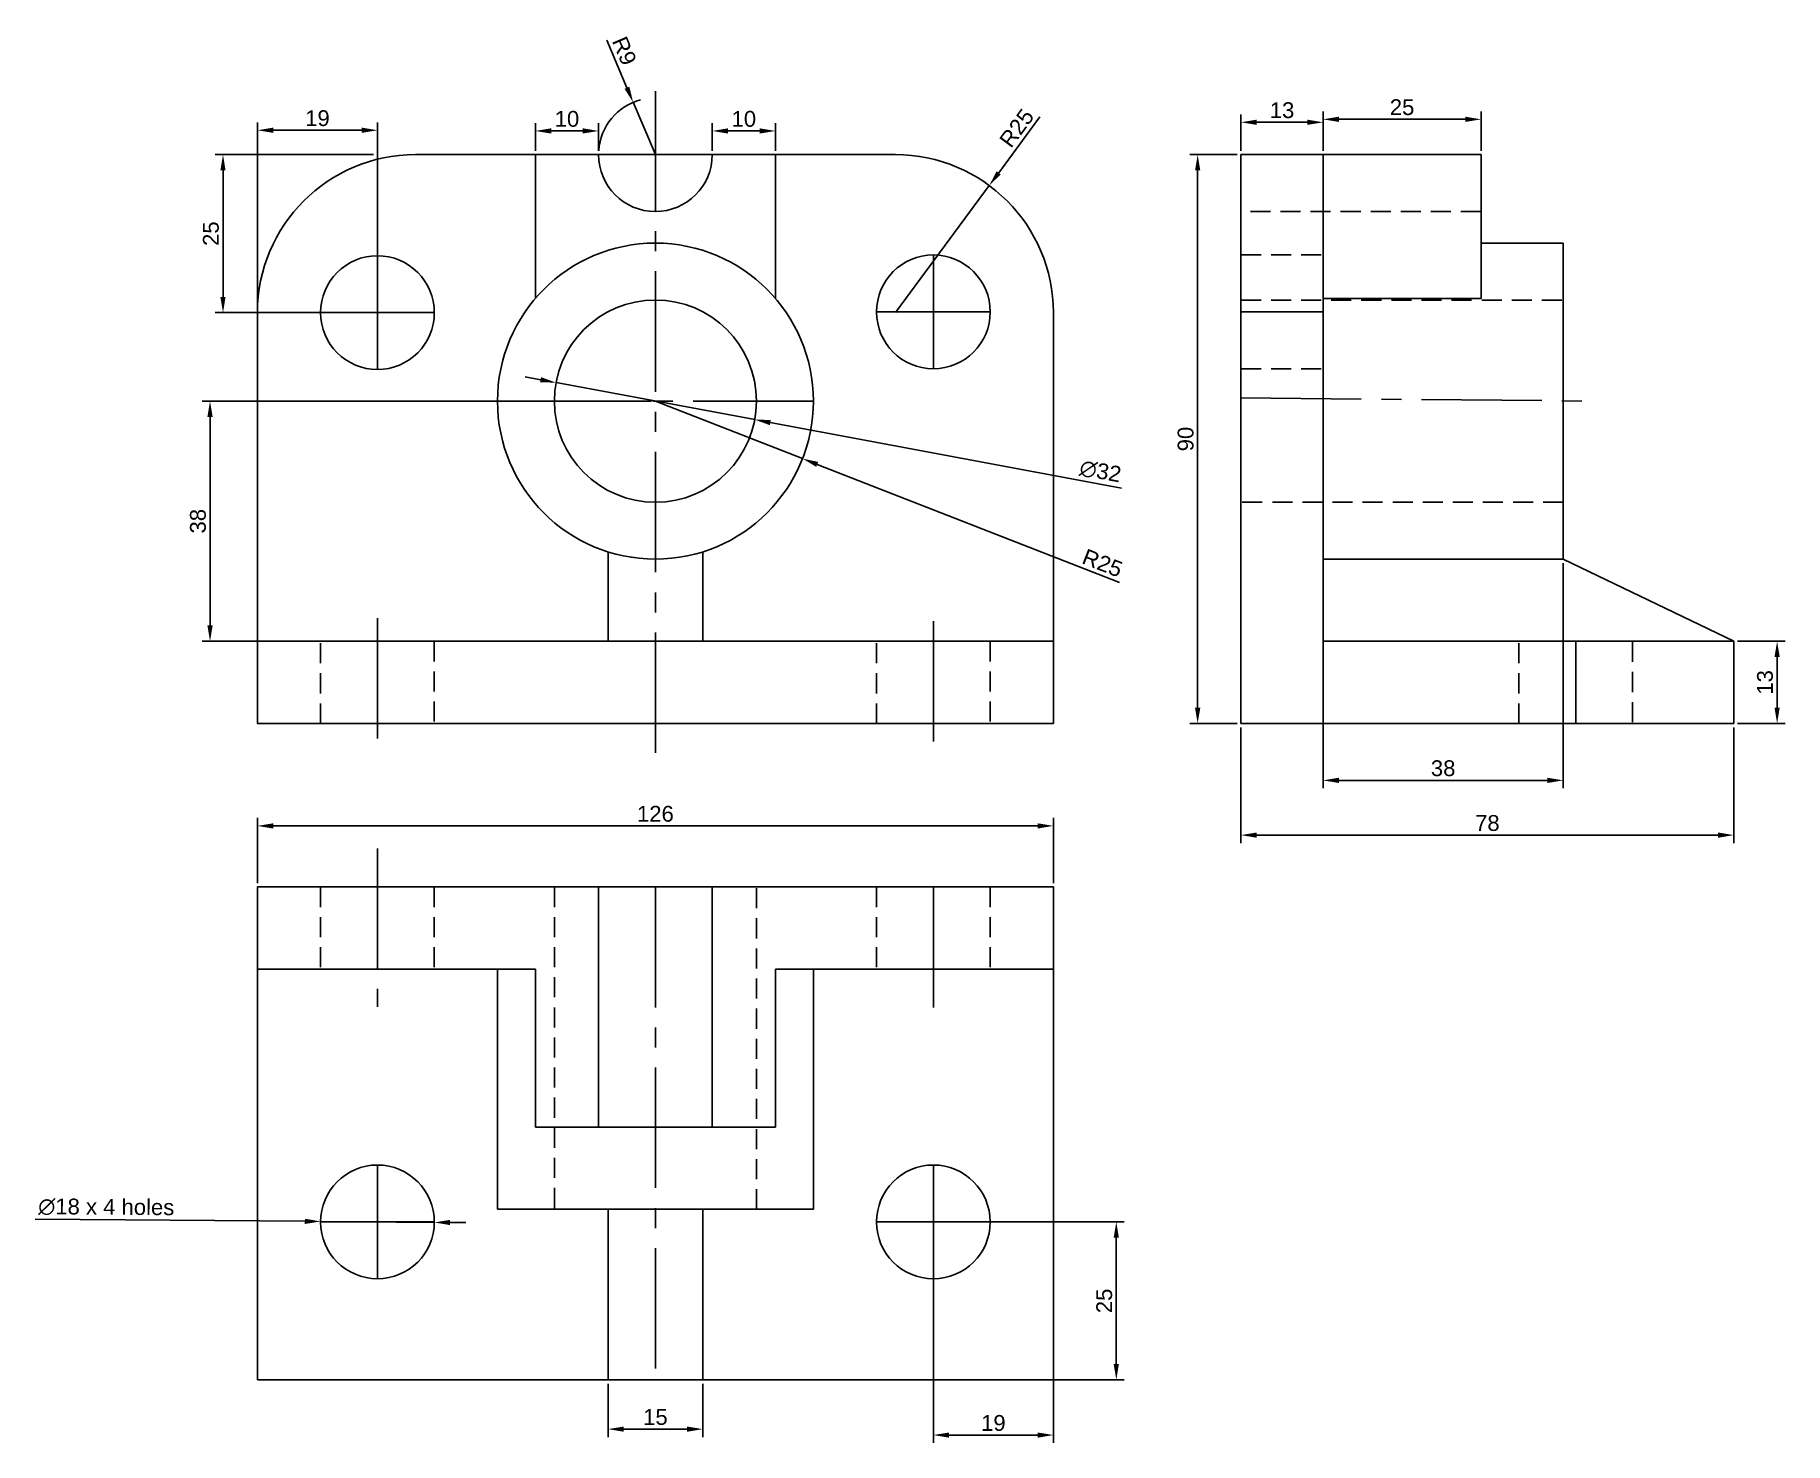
# Model space of a CAD drawing. Header units: millimetres. Extents: x 4973 to 5250, y 2606 to 2829.
import ezdxf

# ---------------------------------------------------------------- set-up
doc = ezdxf.new("R2010")
doc.units = ezdxf.units.MM
doc.linetypes.add('CENTER2', pattern=[28.575, 19.05, -3.175, 3.175, -3.175])
doc.linetypes.add('HIDDEN2', pattern=[4.7625, 3.175, -1.5875])
for name, color, linetype in [('Layer1', 4, 'CENTER2'), ('Layer2', 1, 'HIDDEN2'), ('Layer3', 2, 'Continuous')]:
    doc.layers.add(name, color=color, linetype=linetype)
doc.styles.get("Standard").update_dxf_attribs({"font": 'arial.ttf'})
doc.dimstyles.new('ISO-25', dxfattribs={"dimtxt": 2.5, "dimasz": 2.5, "dimexe": 1.25, "dimexo": 0.625, "dimtad": 1, "dimtxsty": 'Standard', "dimcen": 2.5, "dimadec": 0, "dimazin": 0, "dimtfac": 1, "dimtmove": 0, "dimatfit": 3, "dimfxl": 1, "dimarcsym": 0})

# ---------------------------------------------------------------- blocks, each defined once
blk = doc.blocks.new('*D1')
at = {"layer": 'Defpoints', "color": 0, "transparency": 16777216}
for p in [(5008.12, 2814.15), (5008.12, 2785.29), (5027.12, 2785.29)]:
    blk.add_point(p, dxfattribs=at)
at = {"layer": 'Layer3', "color": 0, "lineweight": -2, "transparency": 16777216}
for p, q in [((5008.12, 2785.92), (5008.12, 2815.4)), ((5027.12, 2785.92), (5027.12, 2815.4)), ((5024.62, 2814.15), (5010.62, 2814.15))]:
    blk.add_line(p, q, dxfattribs=at)
at = {"layer": 'Layer3', "color": 0, "transparency": 16777216}
for points in [[(5010.62, 2814.57), (5010.62, 2813.74), (5008.12, 2814.15)], [(5024.62, 2814.57), (5024.62, 2813.74), (5027.12, 2814.15)]]:
    blk.add_solid(points, dxfattribs=at)
at = {"layer": 'Layer3', "color": 0, "transparency": 16777216, "insert": (5017.62, 2816.05), "char_height": 2.5, "attachment_point": 5}
blk.add_mtext('19', dxfattribs=at)
blk = doc.blocks.new('*D2')
at = {"layer": 'Defpoints', "color": 0, "transparency": 16777216}
for p in [(5176.82, 2815.41), (5163.82, 2810.29), (5176.82, 2810.29)]:
    blk.add_point(p, dxfattribs=at)
at = {"layer": 'Layer3', "color": 0, "lineweight": -2, "transparency": 16777216}
for p, q in [((5163.82, 2810.92), (5163.82, 2816.66)), ((5166.32, 2815.41), (5174.32, 2815.41)), ((5176.82, 2810.92), (5176.82, 2816.66))]:
    blk.add_line(p, q, dxfattribs=at)
at = {"layer": 'Layer3', "color": 0, "transparency": 16777216}
for points in [[(5166.32, 2815.83), (5166.32, 2815), (5163.82, 2815.41)], [(5174.32, 2815.83), (5174.32, 2815), (5176.82, 2815.41)]]:
    blk.add_solid(points, dxfattribs=at)
at = {"layer": 'Layer3', "color": 0, "transparency": 16777216, "insert": (5170.32, 2817.31), "char_height": 2.5, "attachment_point": 5}
blk.add_mtext('13', dxfattribs=at)
blk = doc.blocks.new('*D3')
at = {"layer": 'Defpoints', "color": 0, "transparency": 16777216}
for p in [(5163.82, 2720.29), (5241.82, 2720.29), (5241.82, 2702.62)]:
    blk.add_point(p, dxfattribs=at)
at = {"layer": 'Layer3', "color": 0, "lineweight": -2, "transparency": 16777216}
for p, q in [((5163.82, 2719.67), (5163.82, 2701.37)), ((5241.82, 2719.67), (5241.82, 2701.37)), ((5166.32, 2702.62), (5239.32, 2702.62))]:
    blk.add_line(p, q, dxfattribs=at)
at = {"layer": 'Layer3', "color": 0, "transparency": 16777216}
for points in [[(5166.32, 2703.04), (5166.32, 2702.2), (5163.82, 2702.62)], [(5239.32, 2703.04), (5239.32, 2702.2), (5241.82, 2702.62)]]:
    blk.add_solid(points, dxfattribs=at)
at = {"layer": 'Layer3', "color": 0, "transparency": 16777216, "insert": (5202.82, 2704.52), "char_height": 2.5, "attachment_point": 5}
blk.add_mtext('78', dxfattribs=at)
blk = doc.blocks.new('*D4')
at = {"layer": 'Defpoints', "color": 0, "transparency": 16777216}
for p in [(5071.12, 2771.29), (5000.62, 2733.29), (5071.12, 2733.29)]:
    blk.add_point(p, dxfattribs=at)
at = {"layer": 'Layer3', "color": 0, "lineweight": -2, "transparency": 16777216}
for p, q in [((5070.5, 2771.29), (4999.37, 2771.29)), ((5000.62, 2768.79), (5000.62, 2735.79)), ((5070.5, 2733.29), (4999.37, 2733.29))]:
    blk.add_line(p, q, dxfattribs=at)
at = {"layer": 'Layer3', "color": 0, "transparency": 16777216}
for points in [[(5000.2, 2768.79), (5001.03, 2768.79), (5000.62, 2771.29)], [(5000.2, 2735.79), (5001.03, 2735.79), (5000.62, 2733.29)]]:
    blk.add_solid(points, dxfattribs=at)
at = {"layer": 'Layer3', "color": 0, "transparency": 16777216, "insert": (4998.71, 2752.29), "char_height": 2.5, "attachment_point": 5, "rotation": 90}
blk.add_mtext('38', dxfattribs=at)
blk = doc.blocks.new('*D5')
at = {"layer": 'Defpoints', "color": 0, "transparency": 16777216}
for p in [(5156.96, 2810.29), (5163.82, 2810.29), (5163.82, 2720.29)]:
    blk.add_point(p, dxfattribs=at)
at = {"layer": 'Layer3', "color": 0, "lineweight": -2, "transparency": 16777216}
for p, q in [((5163.19, 2810.29), (5155.71, 2810.29)), ((5156.96, 2722.79), (5156.96, 2807.79)), ((5163.19, 2720.29), (5155.71, 2720.29))]:
    blk.add_line(p, q, dxfattribs=at)
at = {"layer": 'Layer3', "color": 0, "transparency": 16777216}
for points in [[(5156.54, 2807.79), (5157.38, 2807.79), (5156.96, 2810.29)], [(5156.54, 2722.79), (5157.38, 2722.79), (5156.96, 2720.29)]]:
    blk.add_solid(points, dxfattribs=at)
at = {"layer": 'Layer3', "color": 0, "transparency": 16777216, "insert": (5155.06, 2765.29), "char_height": 2.5, "attachment_point": 5, "rotation": 90}
blk.add_mtext('90', dxfattribs=at)
blk = doc.blocks.new('*D6')
at = {"layer": 'Defpoints', "color": 0, "transparency": 16777216}
for p in [(5027.12, 2810.29), (5002.67, 2785.29), (5027.12, 2785.29)]:
    blk.add_point(p, dxfattribs=at)
at = {"layer": 'Layer3', "color": 0, "lineweight": -2, "transparency": 16777216}
for p, q in [((5026.5, 2810.29), (5001.42, 2810.29)), ((5002.67, 2807.79), (5002.67, 2787.79)), ((5026.5, 2785.29), (5001.42, 2785.29))]:
    blk.add_line(p, q, dxfattribs=at)
at = {"layer": 'Layer3', "color": 0, "transparency": 16777216}
for points in [[(5002.25, 2807.79), (5003.08, 2807.79), (5002.67, 2810.29)], [(5002.25, 2787.79), (5003.08, 2787.79), (5002.67, 2785.29)]]:
    blk.add_solid(points, dxfattribs=at)
at = {"layer": 'Layer3', "color": 0, "transparency": 16777216, "insert": (5000.76, 2797.79), "char_height": 2.5, "attachment_point": 5, "rotation": 90}
blk.add_mtext('25', dxfattribs=at)
blk = doc.blocks.new('*D7')
at = {"layer": 'Defpoints', "color": 0, "transparency": 16777216}
for p in [(5062.12, 2814.04), (5052.12, 2810.29), (5062.12, 2810.29)]:
    blk.add_point(p, dxfattribs=at)
at = {"layer": 'Layer3', "color": 0, "lineweight": -2, "transparency": 16777216}
for p, q in [((5052.12, 2810.92), (5052.12, 2815.29)), ((5062.12, 2810.92), (5062.12, 2815.29)), ((5054.62, 2814.04), (5059.62, 2814.04))]:
    blk.add_line(p, q, dxfattribs=at)
at = {"layer": 'Layer3', "color": 0, "transparency": 16777216}
for points in [[(5054.62, 2814.46), (5054.62, 2813.63), (5052.12, 2814.04)], [(5059.62, 2814.46), (5059.62, 2813.63), (5062.12, 2814.04)]]:
    blk.add_solid(points, dxfattribs=at)
at = {"layer": 'Layer3', "color": 0, "transparency": 16777216, "insert": (5057.12, 2815.94), "char_height": 2.5, "attachment_point": 5}
blk.add_mtext('10', dxfattribs=at)
blk = doc.blocks.new('*D8')
at = {"layer": 'Defpoints', "color": 0, "transparency": 16777216}
for p in [(5090.12, 2814.04), (5080.12, 2810.29), (5090.12, 2810.29)]:
    blk.add_point(p, dxfattribs=at)
at = {"layer": 'Layer3', "color": 0, "lineweight": -2, "transparency": 16777216}
for p, q in [((5080.12, 2810.92), (5080.12, 2815.29)), ((5090.12, 2810.92), (5090.12, 2815.29)), ((5082.62, 2814.04), (5087.62, 2814.04))]:
    blk.add_line(p, q, dxfattribs=at)
at = {"layer": 'Layer3', "color": 0, "transparency": 16777216}
for points in [[(5082.62, 2814.46), (5082.62, 2813.63), (5080.12, 2814.04)], [(5087.62, 2814.46), (5087.62, 2813.63), (5090.12, 2814.04)]]:
    blk.add_solid(points, dxfattribs=at)
at = {"layer": 'Layer3', "color": 0, "transparency": 16777216, "insert": (5085.12, 2815.94), "char_height": 2.5, "attachment_point": 5}
blk.add_mtext('10', dxfattribs=at)
blk = doc.blocks.new('*D9')
at = {"layer": 'Defpoints', "color": 0, "transparency": 16777216}
for p in [(5123.97, 2805.4), (5109.12, 2785.29)]:
    blk.add_point(p, dxfattribs=at)
at = {"layer": 'Layer3', "color": 0, "lineweight": -2, "transparency": 16777216}
for p, q in [((5132, 2816.28), (5125.46, 2807.41)), ((5109.12, 2785.29), (5123.97, 2805.4))]:
    blk.add_line(p, q, dxfattribs=at)
at = {"layer": 'Layer3', "color": 0, "transparency": 16777216}
blk.add_solid([(5125.12, 2807.66), (5125.79, 2807.17), (5123.97, 2805.4)], dxfattribs=at)
at = {"layer": 'Layer3', "color": 0, "transparency": 16777216, "insert": (5128.32, 2814.49), "char_height": 2.5, "attachment_point": 5, "rotation": 53.5563}
blk.add_mtext('R25', dxfattribs=at)
blk = doc.blocks.new('*D10')
at = {"layer": 'Defpoints', "color": 0, "transparency": 16777216}
for p in [(5067.6, 2818.57), (5071.12, 2810.29)]:
    blk.add_point(p, dxfattribs=at)
at = {"layer": 'Layer3', "color": 0, "lineweight": -2, "transparency": 16777216}
for p, q in [((5063.41, 2828.4), (5066.62, 2820.87)), ((5071.12, 2810.29), (5067.6, 2818.57))]:
    blk.add_line(p, q, dxfattribs=at)
blk.add_arc((5071.12, 2810.29), 9, 105.1112, 176.0211, dxfattribs=at)
at = {"layer": 'Layer3', "color": 0, "transparency": 16777216}
blk.add_solid([(5067, 2821.04), (5066.23, 2820.71), (5067.6, 2818.57)], dxfattribs=at)
at = {"layer": 'Layer3', "color": 0, "transparency": 16777216, "insert": (5066.2, 2826.71), "char_height": 2.5, "attachment_point": 5, "rotation": 293.069}
blk.add_mtext('R9', dxfattribs=at)
blk = doc.blocks.new('*D11')
at = {"layer": 'Defpoints', "color": 0, "transparency": 16777216}
for p in [(5071.12, 2771.29), (5094.41, 2762.19)]:
    blk.add_point(p, dxfattribs=at)
at = {"layer": 'Layer3', "color": 0, "lineweight": -2, "transparency": 16777216}
for p, q in [((5071.12, 2771.29), (5094.41, 2762.19)), ((5144.57, 2742.57), (5096.73, 2761.28))]:
    blk.add_line(p, q, dxfattribs=at)
at = {"layer": 'Layer3', "color": 0, "transparency": 16777216}
blk.add_solid([(5096.89, 2761.67), (5096.58, 2760.89), (5094.41, 2762.19)], dxfattribs=at)
at = {"layer": 'Layer3', "color": 0, "transparency": 16777216, "insert": (5141.89, 2745.66), "char_height": 2.5, "attachment_point": 5, "rotation": 338.6457}
blk.add_mtext('R25', dxfattribs=at)
blk = doc.blocks.new('*D12')
at = {"layer": 'Defpoints', "color": 0, "transparency": 16777216}
for p in [(5055.39, 2774.22), (5086.85, 2768.36)]:
    blk.add_point(p, dxfattribs=at)
at = {"layer": 'Layer3', "color": 0, "lineweight": -2, "transparency": 16777216}
for p, q in [((5052.94, 2774.68), (5050.48, 2775.14)), ((5055.39, 2774.22), (5086.85, 2768.36)), ((5144.9, 2757.54), (5089.31, 2767.9))]:
    blk.add_line(p, q, dxfattribs=at)
at = {"layer": 'Layer3', "color": 0, "transparency": 16777216}
for points in [[(5053.01, 2775.09), (5052.86, 2774.27), (5055.39, 2774.22)], [(5089.39, 2768.31), (5089.23, 2767.49), (5086.85, 2768.36)]]:
    blk.add_solid(points, dxfattribs=at)
at = {"layer": 'Layer3', "color": 0, "transparency": 16777216, "insert": (5141.56, 2760.17), "char_height": 2.5, "attachment_point": 5, "rotation": 349.4406}
blk.add_mtext('∅32', dxfattribs=at)
blk = doc.blocks.new('*D13')
at = {"layer": 'Defpoints', "color": 0, "transparency": 16777216}
for p in [(5201.82, 2815.88), (5176.82, 2810.29), (5201.82, 2810.29)]:
    blk.add_point(p, dxfattribs=at)
at = {"layer": 'Layer3', "color": 0, "lineweight": -2, "transparency": 16777216}
for p, q in [((5176.82, 2810.92), (5176.82, 2817.13)), ((5179.32, 2815.88), (5199.32, 2815.88)), ((5201.82, 2810.92), (5201.82, 2817.13))]:
    blk.add_line(p, q, dxfattribs=at)
at = {"layer": 'Layer3', "color": 0, "transparency": 16777216}
for points in [[(5179.32, 2816.3), (5179.32, 2815.47), (5176.82, 2815.88)], [(5199.32, 2816.3), (5199.32, 2815.47), (5201.82, 2815.88)]]:
    blk.add_solid(points, dxfattribs=at)
at = {"layer": 'Layer3', "color": 0, "transparency": 16777216, "insert": (5189.32, 2817.79), "char_height": 2.5, "attachment_point": 5}
blk.add_mtext('25', dxfattribs=at)
blk = doc.blocks.new('*D14')
at = {"layer": 'Defpoints', "color": 0, "transparency": 16777216}
for p in [(5176.82, 2746.29), (5214.82, 2746.29), (5214.82, 2711.28)]:
    blk.add_point(p, dxfattribs=at)
at = {"layer": 'Layer3', "color": 0, "lineweight": -2, "transparency": 16777216}
for p, q in [((5176.82, 2745.67), (5176.82, 2710.03)), ((5214.82, 2745.67), (5214.82, 2710.03)), ((5179.32, 2711.28), (5212.32, 2711.28))]:
    blk.add_line(p, q, dxfattribs=at)
at = {"layer": 'Layer3', "color": 0, "transparency": 16777216}
for points in [[(5179.32, 2711.7), (5179.32, 2710.87), (5176.82, 2711.28)], [(5212.32, 2711.7), (5212.32, 2710.87), (5214.82, 2711.28)]]:
    blk.add_solid(points, dxfattribs=at)
at = {"layer": 'Layer3', "color": 0, "transparency": 16777216, "insert": (5195.82, 2713.19), "char_height": 2.5, "attachment_point": 5}
blk.add_mtext('38', dxfattribs=at)
blk = doc.blocks.new('*D15')
at = {"layer": 'Defpoints', "color": 0, "transparency": 16777216}
for p in [(5241.82, 2733.29), (5241.82, 2720.29), (5248.69, 2720.29)]:
    blk.add_point(p, dxfattribs=at)
at = {"layer": 'Layer3', "color": 0, "lineweight": -2, "transparency": 16777216}
for p, q in [((5242.44, 2733.29), (5249.94, 2733.29)), ((5248.69, 2730.79), (5248.69, 2722.79)), ((5242.44, 2720.29), (5249.94, 2720.29))]:
    blk.add_line(p, q, dxfattribs=at)
at = {"layer": 'Layer3', "color": 0, "transparency": 16777216}
for points in [[(5248.27, 2730.79), (5249.1, 2730.79), (5248.69, 2733.29)], [(5248.27, 2722.79), (5249.1, 2722.79), (5248.69, 2720.29)]]:
    blk.add_solid(points, dxfattribs=at)
at = {"layer": 'Layer3', "color": 0, "transparency": 16777216, "insert": (5246.78, 2726.79), "char_height": 2.5, "attachment_point": 5, "rotation": 90}
blk.add_mtext('13', dxfattribs=at)
blk = doc.blocks.new('*D16')
at = {"layer": 'Defpoints', "color": 0, "transparency": 16777216}
for p in [(5063.62, 2616.42), (5078.62, 2616.42), (5078.62, 2608.63)]:
    blk.add_point(p, dxfattribs=at)
at = {"layer": 'Layer3', "color": 0, "lineweight": -2, "transparency": 16777216}
for p, q in [((5063.62, 2615.79), (5063.62, 2607.38)), ((5078.62, 2615.79), (5078.62, 2607.38)), ((5066.12, 2608.63), (5076.12, 2608.63))]:
    blk.add_line(p, q, dxfattribs=at)
at = {"layer": 'Layer3', "color": 0, "transparency": 16777216}
for points in [[(5066.12, 2609.04), (5066.12, 2608.21), (5063.62, 2608.63)], [(5076.12, 2609.04), (5076.12, 2608.21), (5078.62, 2608.63)]]:
    blk.add_solid(points, dxfattribs=at)
at = {"layer": 'Layer3', "color": 0, "transparency": 16777216, "insert": (5071.12, 2610.53), "char_height": 2.5, "attachment_point": 5}
blk.add_mtext('15', dxfattribs=at)
blk = doc.blocks.new('*D18')
at = {"layer": 'Defpoints', "color": 0, "transparency": 16777216}
for p in [(5115.12, 2641.42), (5134.12, 2641.42), (5134.12, 2607.69)]:
    blk.add_point(p, dxfattribs=at)
at = {"layer": 'Layer3', "color": 0, "lineweight": -2, "transparency": 16777216}
for p, q in [((5115.12, 2640.79), (5115.12, 2606.44)), ((5134.12, 2640.79), (5134.12, 2606.44)), ((5117.62, 2607.69), (5131.62, 2607.69))]:
    blk.add_line(p, q, dxfattribs=at)
at = {"layer": 'Layer3', "color": 0, "transparency": 16777216}
for points in [[(5117.62, 2608.1), (5117.62, 2607.27), (5115.12, 2607.69)], [(5131.62, 2608.1), (5131.62, 2607.27), (5134.12, 2607.69)]]:
    blk.add_solid(points, dxfattribs=at)
at = {"layer": 'Layer3', "color": 0, "transparency": 16777216, "insert": (5124.62, 2609.59), "char_height": 2.5, "attachment_point": 5}
blk.add_mtext('19', dxfattribs=at)
blk = doc.blocks.new('*D19')
at = {"layer": 'Defpoints', "color": 0, "transparency": 16777216}
for p in [(5115.12, 2641.42), (5115.12, 2616.42), (5144.08, 2616.42)]:
    blk.add_point(p, dxfattribs=at)
at = {"layer": 'Layer3', "color": 0, "lineweight": -2, "transparency": 16777216}
for p, q in [((5115.75, 2641.42), (5145.33, 2641.42)), ((5144.08, 2638.92), (5144.08, 2618.92)), ((5115.75, 2616.42), (5145.33, 2616.42))]:
    blk.add_line(p, q, dxfattribs=at)
at = {"layer": 'Layer3', "color": 0, "transparency": 16777216}
for points in [[(5143.66, 2638.92), (5144.49, 2638.92), (5144.08, 2641.42)], [(5143.66, 2618.92), (5144.49, 2618.92), (5144.08, 2616.42)]]:
    blk.add_solid(points, dxfattribs=at)
at = {"layer": 'Layer3', "color": 0, "transparency": 16777216, "insert": (5142.18, 2628.92), "char_height": 2.5, "attachment_point": 5, "rotation": 90}
blk.add_mtext('25', dxfattribs=at)
blk = doc.blocks.new('*D20')
at = {"layer": 'Defpoints', "color": 0, "transparency": 16777216}
for p in [(5134.12, 2704.08), (5008.12, 2694.42), (5134.12, 2694.42)]:
    blk.add_point(p, dxfattribs=at)
at = {"layer": 'Layer3', "color": 0, "lineweight": -2, "transparency": 16777216}
for p, q in [((5008.12, 2695.04), (5008.12, 2705.33)), ((5010.62, 2704.08), (5131.62, 2704.08)), ((5134.12, 2695.04), (5134.12, 2705.33))]:
    blk.add_line(p, q, dxfattribs=at)
at = {"layer": 'Layer3', "color": 0, "transparency": 16777216}
for points in [[(5010.62, 2704.49), (5010.62, 2703.66), (5008.12, 2704.08)], [(5131.62, 2704.49), (5131.62, 2703.66), (5134.12, 2704.08)]]:
    blk.add_solid(points, dxfattribs=at)
at = {"layer": 'Layer3', "color": 0, "transparency": 16777216, "insert": (5071.12, 2705.98), "char_height": 2.5, "attachment_point": 5}
blk.add_mtext('126', dxfattribs=at)
blk = doc.blocks.new('*D21')
at = {"layer": 'Defpoints', "color": 0, "transparency": 16777216}
for p in [(5018.12, 2641.49), (5036.12, 2641.34)]:
    blk.add_point(p, dxfattribs=at)
at = {"layer": 'Layer3', "color": 0, "lineweight": -2, "transparency": 16777216}
for p, q in [((4972.91, 2641.85), (5015.62, 2641.51)), ((5036.12, 2641.34), (5018.12, 2641.49)), ((5038.62, 2641.32), (5041.12, 2641.3))]:
    blk.add_line(p, q, dxfattribs=at)
at = {"layer": 'Layer3', "color": 0, "transparency": 16777216}
for points in [[(5015.63, 2641.92), (5015.62, 2641.09), (5018.12, 2641.49)], [(5038.63, 2641.74), (5038.62, 2640.91), (5036.12, 2641.34)]]:
    blk.add_solid(points, dxfattribs=at)
at = {"layer": 'Layer3', "color": 0, "transparency": 16777216, "insert": (4984.19, 2643.73), "char_height": 2.5, "attachment_point": 5, "rotation": 359.5393}
blk.add_mtext('∅18 x 4 holes', dxfattribs=at)

msp = doc.modelspace()

# ---------------------------------------------------------------- linework, layer by layer
for p, q in [((5052.122, 2810.292), (5033.122, 2810.292)), ((5062.122, 2810.292), (5052.122, 2810.292)), ((5052.122, 2810.292), (5052.122, 2787.54)), ((5080.122, 2810.292), (5090.122, 2810.292)), ((5090.122, 2810.292), (5090.122, 2787.54)), ((5109.122, 2810.292), (5090.122, 2810.292)), ((5163.819, 2733.292), (5163.819, 2810.292)), ((5163.819, 2810.292), (5176.819, 2810.292)), ((5176.819, 2810.292), (5176.819, 2733.292)), ((5176.819, 2810.292), (5201.819, 2810.292)), ((5201.819, 2810.292), (5201.819, 2787.54)), ((5214.819, 2796.292), (5201.819, 2796.292)), ((5214.819, 2771.292), (5214.819, 2796.292)), ((5201.819, 2787.54), (5176.819, 2787.54)), ((5008.122, 2733.292), (5008.122, 2785.292)), ((5134.122, 2733.292), (5134.122, 2785.292)), ((5214.819, 2746.292), (5214.819, 2771.292)), ((5063.622, 2746.292), (5063.622, 2747.443)), ((5063.622, 2733.292), (5063.622, 2746.292)), ((5078.622, 2747.443), (5078.622, 2733.292)), ((5176.819, 2746.292), (5214.819, 2746.292)), ((5214.819, 2746.292), (5241.819, 2733.292)), ((5071.122, 2733.292), (5063.622, 2733.292)), ((5008.122, 2694.416), (5008.122, 2616.416)), ((5062.122, 2656.416), (5062.122, 2694.416)), ((5080.122, 2656.416), (5080.122, 2694.416)), ((5052.122, 2681.416), (5046.122, 2681.416)), ((5046.122, 2681.416), (5046.122, 2643.416)), ((5052.122, 2681.416), (5052.122, 2656.416)), ((5090.122, 2656.416), (5090.122, 2681.416)), ((5096.122, 2643.416), (5096.122, 2681.416)), ((5134.122, 2616.416), (5134.122, 2681.416)), ((5052.122, 2656.416), (5090.122, 2656.416)), ((5052.122, 2656.416), (5062.122, 2656.416)), ((5090.122, 2656.416), (5080.122, 2656.416)), ((5046.122, 2643.416), (5096.122, 2643.416)), ((5071.122, 2643.416), (5063.622, 2643.416)), ((5063.622, 2643.416), (5063.622, 2616.416)), ((5078.622, 2616.416), (5078.622, 2643.416)), ((5008.122, 2616.416), (5134.122, 2616.416)), ((5063.622, 2616.416), (5078.622, 2616.416))]:
    msp.add_line(p, q)
msp.add_lwpolyline([(5008.122, 2733.292), (5134.122, 2733.292), (5134.122, 2720.292), (5008.122, 2720.292)], close=True)
for points in [[(5176.819, 2733.292), (5241.819, 2733.292), (5241.819, 2720.292), (5163.819, 2720.292), (5163.819, 2733.292)], [(5090.122, 2681.416), (5134.122, 2681.416), (5134.122, 2694.416), (5008.122, 2694.416), (5008.122, 2681.416), (5052.122, 2681.416)]]:
    msp.add_lwpolyline(points)
for centre, radius in [((5071.122, 2771.292), 25), ((5027.122, 2785.292), 9), ((5115.123, 2785.416), 9), ((5071.122, 2771.292), 16), ((5027.122, 2641.416), 9), ((5115.122, 2641.416), 9)]:
    msp.add_circle(centre, radius)
for centre, radius, start, end in [((5033.122, 2785.292), 25, 90, 180), ((5071.122, 2810.292), 9, 180, 0), ((5109.122, 2785.292), 25, 0, 90)]:
    msp.add_arc(centre, radius, start, end)
at = {"layer": 'Layer1'}
for p, q in [((5071.122, 2715.634), (5071.122, 2820.312)), ((5062.122, 2810.292), (5080.122, 2810.292)), ((5027.122, 2776.292), (5027.122, 2794.292)), ((5115.123, 2776.416), (5115.123, 2794.416)), ((5018.122, 2785.292), (5036.122, 2785.292)), ((5124.123, 2785.416), (5106.123, 2785.416)), ((5163.819, 2785.416), (5176.819, 2785.416)), ((5096.122, 2771.292), (5046.122, 2771.292)), ((5163.819, 2771.792), (5219.553, 2771.292)), ((5027.122, 2736.95), (5027.122, 2716.336)), ((5115.123, 2736.481), (5115.123, 2716.336)), ((5216.819, 2733.292), (5216.819, 2720.292)), ((5027.122, 2700.505), (5027.122, 2675.445)), ((5071.122, 2694.416), (5071.122, 2617.365)), ((5115.123, 2694.416), (5115.123, 2675.257)), ((5027.122, 2632.416), (5027.122, 2650.416)), ((5115.122, 2632.416), (5115.122, 2650.416)), ((5036.122, 2641.416), (5018.122, 2641.416)), ((5106.122, 2641.416), (5124.122, 2641.416))]:
    msp.add_line(p, q, dxfattribs=at)
at = {"layer": 'Layer2'}
for p, q in [((5201.819, 2801.292), (5163.819, 2801.292)), ((5163.819, 2794.416), (5176.819, 2794.416)), ((5163.819, 2787.292), (5214.819, 2787.292)), ((5163.819, 2776.416), (5176.819, 2776.416)), ((5214.819, 2755.292), (5163.819, 2755.292)), ((5018.122, 2720.292), (5018.122, 2733.292)), ((5036.122, 2733.292), (5036.122, 2720.292)), ((5106.123, 2720.292), (5106.123, 2733.292)), ((5124.123, 2733.292), (5124.123, 2720.292)), ((5207.819, 2720.292), (5207.819, 2733.292)), ((5225.818, 2733.195), (5225.818, 2720.195)), ((5018.122, 2694.416), (5018.122, 2681.416)), ((5036.122, 2694.416), (5036.122, 2681.416)), ((5055.122, 2694.416), (5055.122, 2643.416)), ((5087.122, 2643.416), (5087.122, 2694.416)), ((5106.123, 2694.416), (5106.123, 2681.416)), ((5124.123, 2694.416), (5124.123, 2681.416))]:
    msp.add_line(p, q, dxfattribs=at)

# ---------------------------------------------------------------- dimensions: what is measured, and where the dimension line sits
at = {"layer": 'Layer3'}
for center, mpoint, picture, middle in [((5071.122, 2810.292), (5067.596, 2818.572), '*D10', (5064.447, 2825.967)), ((5109.122, 2785.292), (5123.973, 2805.403), '*D9', (5129.852, 2813.364)), ((5071.122, 2771.292), (5094.406, 2762.188), '*D11', (5141.2, 2743.893))]:
    dim = msp.add_radius_dim(center=center, mpoint=mpoint, dimstyle='ISO-25', dxfattribs=at)
    dim.commit()
    dim.dimension.update_dxf_attribs({"geometry": picture, "text_midpoint": middle, "dimtype": 164})
for base, p1, p2, picture, middle in [((5008.122, 2814.152), (5027.122, 2785.292), (5008.122, 2785.292), '*D1', (5017.622, 2816.053)), ((5176.819, 2815.412), (5163.819, 2810.292), (5176.819, 2810.292), '*D2', (5170.319, 2817.315)), ((5201.819, 2815.885), (5176.819, 2810.292), (5201.819, 2810.292), '*D13', (5189.319, 2817.786)), ((5214.819, 2711.284), (5176.819, 2746.292), (5214.819, 2746.292), '*D14', (5195.819, 2713.187)), ((5134.122, 2704.075), (5008.122, 2694.416), (5134.122, 2694.416), '*D20', (5071.122, 2705.977)), ((5134.122, 2607.686), (5115.122, 2641.416), (5134.122, 2641.416), '*D18', (5124.622, 2609.588)), ((5078.622, 2608.627), (5063.622, 2616.416), (5078.622, 2616.416), '*D16', (5071.122, 2610.529))]:
    dim = msp.add_linear_dim(base=base, p1=p1, p2=p2, dimstyle='ISO-25', dxfattribs=at)
    dim.commit()
    dim.dimension.update_dxf_attribs({"geometry": picture, "text_midpoint": middle})
for base, p1, p2, picture, middle in [((5062.122, 2814.042), (5052.122, 2810.292), (5062.122, 2810.292), '*D7', (5057.122, 2814.042)), ((5090.122, 2814.042), (5080.122, 2810.292), (5090.122, 2810.292), '*D8', (5085.122, 2814.042)), ((5241.819, 2702.62), (5163.819, 2720.292), (5241.819, 2720.292), '*D3', (5202.819, 2702.62))]:
    dim = msp.add_linear_dim(base=base, p1=p1, p2=p2, dimstyle='ISO-25', dxfattribs=at)
    dim.commit()
    dim.dimension.update_dxf_attribs({"geometry": picture, "text_midpoint": middle, "dimtype": 160})
for base, p1, p2, picture, middle in [((5002.666, 2785.292), (5027.122, 2810.292), (5027.122, 2785.292), '*D6', (5000.764, 2797.792)), ((5156.96, 2810.292), (5163.819, 2720.292), (5163.819, 2810.292), '*D5', (5155.059, 2765.292)), ((5000.617, 2733.292), (5071.122, 2771.292), (5071.122, 2733.292), '*D4', (4998.714, 2752.292)), ((5248.686, 2720.292), (5241.819, 2733.292), (5241.819, 2720.292), '*D15', (5246.784, 2726.792)), ((5144.078, 2616.416), (5115.122, 2641.416), (5115.122, 2616.416), '*D19', (5142.177, 2628.916))]:
    dim = msp.add_linear_dim(base=base, p1=p1, p2=p2, angle=90, dimstyle='ISO-25', dxfattribs=at)
    dim.commit()
    dim.dimension.update_dxf_attribs({"geometry": picture, "text_midpoint": middle})
dim = msp.add_diameter_dim_2p(p1=(5055.393, 2774.224), p2=(5086.851, 2768.36), dimstyle='ISO-25', dxfattribs=at)
dim.commit()
dim.dimension.update_dxf_attribs({"geometry": '*D12', "text_midpoint": (5141.2, 2758.229), "dimtype": 163})
dim = msp.add_diameter_dim_2p(p1=(5036.122, 2641.343), p2=(5018.123, 2641.488), text='<> x 4 holes', dimstyle='ISO-25', dxfattribs=at)
dim.commit()
dim.dimension.update_dxf_attribs({"geometry": '*D21', "text_midpoint": (4984.171, 2641.761), "dimtype": 163})

doc.saveas('drawing.dxf')
